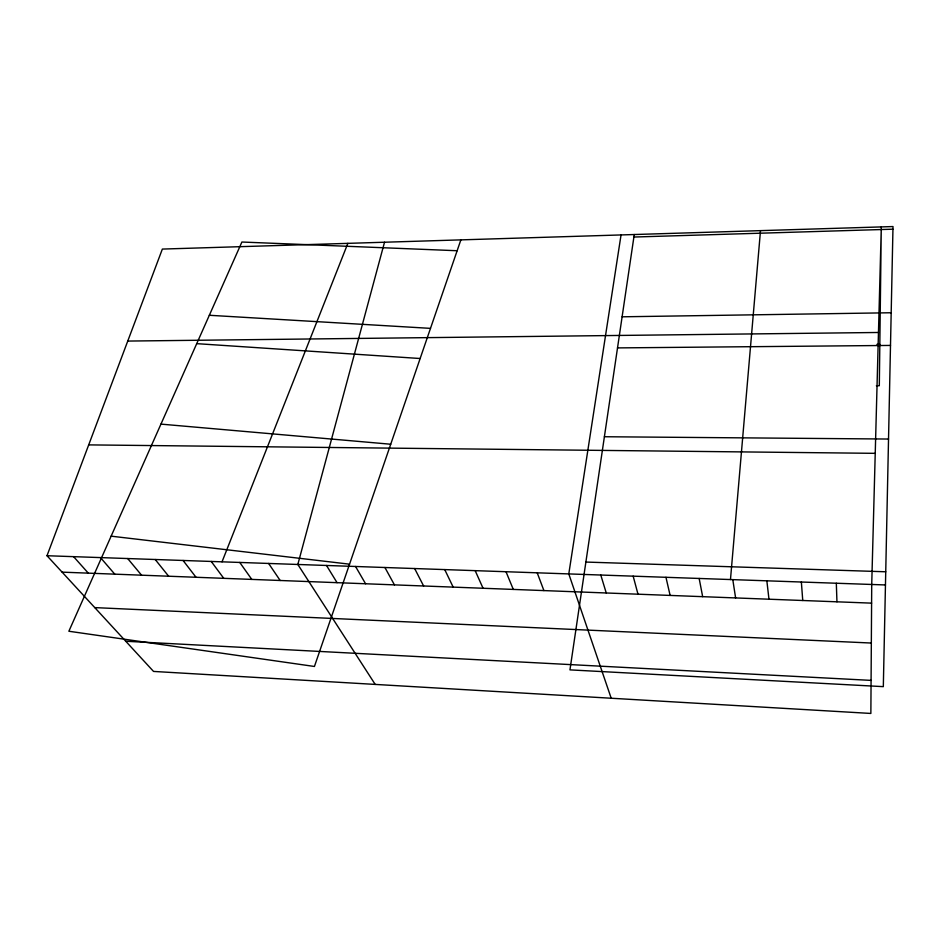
<?xml version="1.0" encoding="UTF-8"?>
<svg xmlns="http://www.w3.org/2000/svg" width="940" height="940" viewBox="0 0 940 940"><rect width="100%" height="100%" fill="white"/><g stroke="black" fill="none" stroke-linecap="round" stroke-linejoin="round"><path stroke-width="1.41" d="M730.474 579.545L760.495 230.641M634.265 234.53L569.957 669.879L883.318 686.647L893 226.552L162.362 249.077L47 555.728L153.537 671.43L870.863 713.448L871.721 584.469L881.297 226.916L879.311 385.729L876.386 385.729M621.046 234.941L568.794 573.905L611.2 698.232M384.519 242.226L297.827 564.47L375.201 684.414M460.87 239.876L314.43 666.472L68.867 631.245L241.897 242.026L457.134 250.733M222.028 561.826L347.859 243.354M633.889 237.033L892.941 229.184M622.116 316.804L891.191 312.75M127.758 341.067L878.477 332.478M876.95 344.357L879.828 344.334M617.521 347.906L890.497 345.427M604.397 436.736L888.535 439.039M88.701 444.89L875.234 453.339M585.89 562.061L885.739 571.779M47 555.728L885.457 584.95M62.122 572.143L871.603 603.139M94.775 607.604L871.333 643.042M125.76 641.256L871.086 680.384M209.326 315.276L430.485 328.365M196.719 343.652L420.145 358.516M160.94 424.116L390.723 444.232M111.132 536.164L349.551 564.176M73.59 556.644L88.301 573.141M100.474 557.585L114.774 574.164M127.687 558.536L141.552 575.186M155.206 559.5L168.636 576.22M183.065 560.463L196.037 577.278M211.242 561.45L223.755 578.335M239.759 562.437L251.791 579.404M268.617 563.448L280.167 580.497M326.509 565.469L337.061 582.671M355.543 566.479L365.578 583.764M384.918 567.502L394.436 584.868M414.646 568.536L423.623 585.984M444.726 569.581L453.162 587.112M475.182 570.651L483.054 588.264M506.002 571.72L513.299 589.415M537.21 572.812L543.908 590.59M600.778 575.022L606.253 592.976M633.161 576.149L637.99 594.197M665.955 577.301L670.126 595.42M699.16 578.452L702.662 596.665M732.789 579.628L735.609 597.934M766.852 580.814L768.967 599.203M801.362 582.013L802.748 600.507M836.318 583.235L836.952 601.811"/></g></svg>
